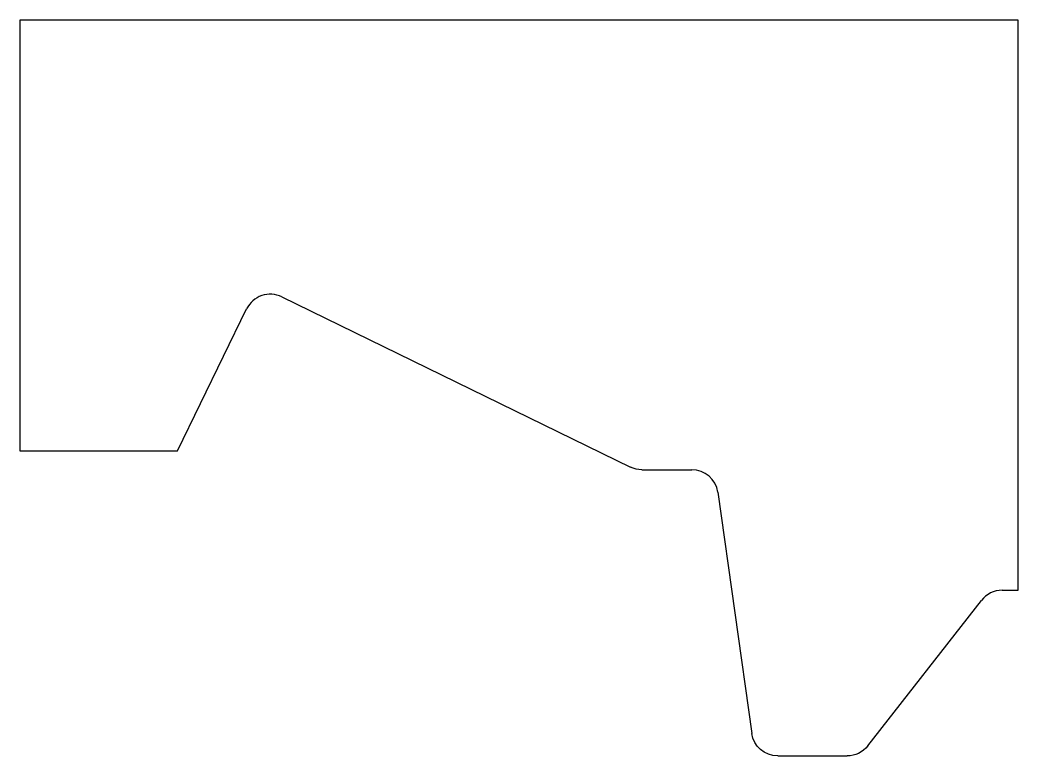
# Model space of a CAD drawing. Header units: inches. Extents: x -19 to 0, y -7 to 7.
import ezdxf

# ---------------------------------------------------------------- set-up
doc = ezdxf.new("R2010")
doc.units = ezdxf.units.IN
doc.header["$MEASUREMENT"] = 0

msp = doc.modelspace()

# ---------------------------------------------------------------- linework, layer by layer
at = {"extrusion": (-1, 0, 0)}
msp.add_line((-19, 7, -7), (-19, -1.193, -7), dxfattribs=at)
at = {"extrusion": (0, 1, -2e-16)}
msp.add_line((0, 7, -7), (-19, 7, -7), dxfattribs=at)
at = {"extrusion": (1, -1e-16, 0)}
msp.add_line((0, -3.848, -7), (0, 7, -7), dxfattribs=at)
at = {"extrusion": (-0.438371, -0.898794, 2e-16)}
msp.add_line((-14.016, 1.734, -7), (-7.379, -1.503, -7), dxfattribs=at)
at = {"extrusion": (0.898794, -0.438371, 1e-16)}
msp.add_line((-16, -1.193, -7), (-14.685, 1.504, -7), dxfattribs=at)
at = {"extrusion": (-5e-16, -1, 2e-16)}
msp.add_line((-19, -1.193, -7), (-16, -1.193, -7), dxfattribs=at)
at = {"extrusion": (0, -1, 2e-16)}
for p, q in [((-7.16, -1.554, -7), (-6.21, -1.554, -7)), ((-0.303, -3.848, -7), (0, -3.848, -7)), ((-4.575, -7, -7), (-3.254, -7, -7))]:
    msp.add_line(p, q, dxfattribs=at)
at = {"extrusion": (-0.990268, -0.139173, 0)}
msp.add_line((-5.715, -1.984, -7), (-5.07, -6.57, -7), dxfattribs=at)
at = {"extrusion": (0.788011, -0.615661, 1e-16)}
msp.add_line((-2.86, -6.808, -7), (-0.697, -4.041, -7), dxfattribs=at)
for centre, start, end in [((-14.235, 1.284, -7), 64, 154), ((-6.21, -2.054, -7), 8, 90), ((-0.303, -4.348, -7), 90, 142)]:
    msp.add_arc(centre, 0.5, start, end)
at = {"extrusion": (0, -2e-16, -1)}
for centre, start, end in [((7.16, -1.054, 7), 270, 296), ((4.575, -6.5, 7), 270, 352), ((3.254, -6.5, 7), 218, 270)]:
    msp.add_arc(centre, 0.5, start, end, dxfattribs=at)

doc.saveas('drawing.dxf')
